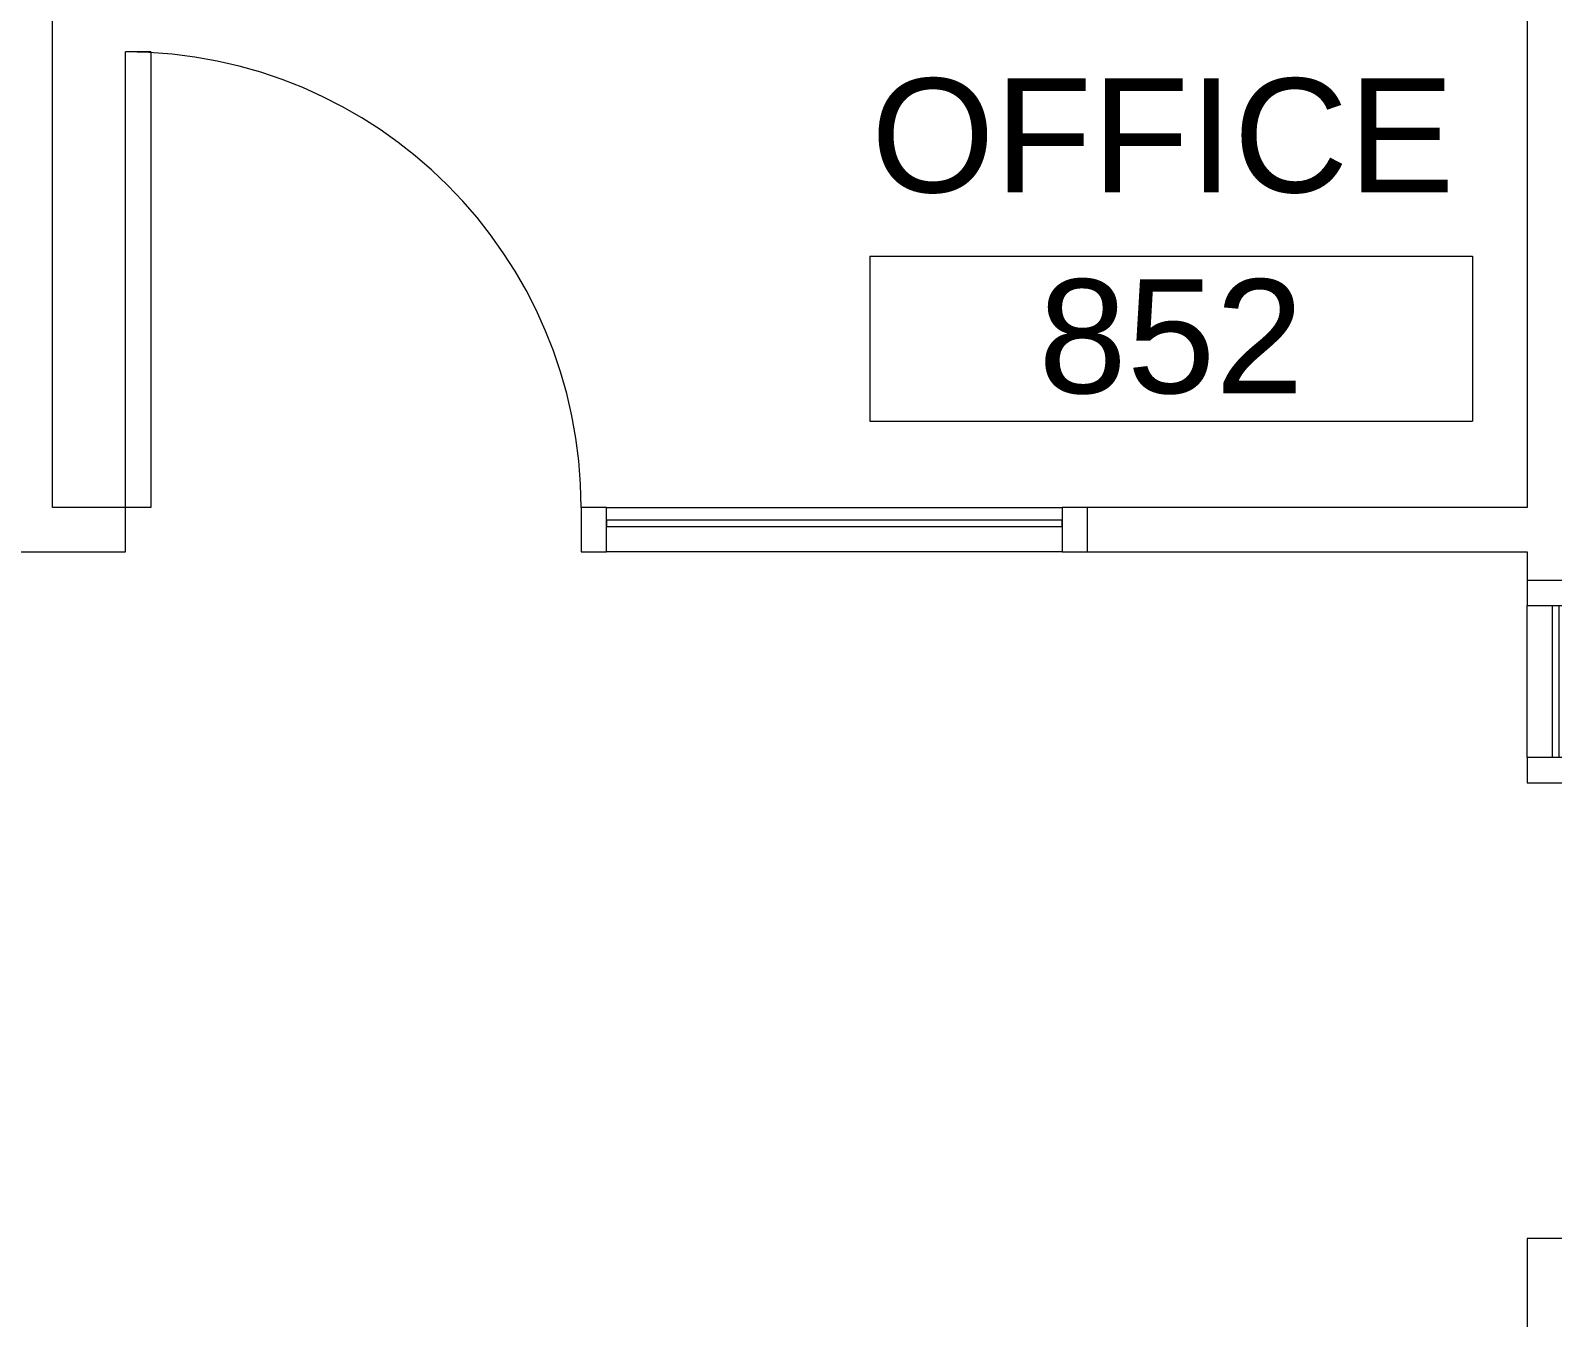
# Model space of a CAD drawing. Header units: inches. Extents: x 1 to 4637, y -664 to 702.
# Drawn here: x 2008 to 2128.3, y 466 to 567.7 of the extents above; entities that cross this region are included whole.
import ezdxf

# ---------------------------------------------------------------- set-up
doc = ezdxf.new("R2010")
doc.units = ezdxf.units.IN
doc.header["$MEASUREMENT"] = 0
for name, color, linetype, lineweight in [('A-AREA-IDEN', 2, 'Continuous', 20), ('A-DOOR', 31, 'Continuous', 9), ('A-DOOR-FRAM', 31, 'Continuous', 9), ('A-GLAZ', 151, 'Continuous', 9), ('I-WALL', 2, 'Continuous', 9)]:
    doc.layers.add(name, color=color, linetype=linetype, lineweight=lineweight)
doc.styles.add('Arial', font='arial.ttf', dxfattribs={"height": 9})

# ---------------------------------------------------------------- blocks, each defined once
blk = doc.blocks.new('Single-Flush - With Sidelight - 36_ x 96_-2457194-New Construction - Tel_Data_Elec Plan')
at = {"layer": 'A-DOOR', "color": 250, "lineweight": 20}
for p, q in [((-16, 37.75), (-18, 37.75)), ((-18, 1.75), (-18, 37.75)), ((-16, 37.75), (-16, 1.75)), ((-16, 1.75), (-18, 1.75))]:
    blk.add_line(p, q, dxfattribs=at)
at = {"layer": 'A-DOOR'}
blk.add_arc((-18, 1.75), 36, 360, 90, dxfattribs=at)
at = {"layer": 'A-DOOR-FRAM', "color": 250, "lineweight": 20}
blk.add_line((58, -1.75), (58, 1.75), dxfattribs=at)
at = {"layer": 'A-GLAZ', "color": 250, "lineweight": 20}
for p, q in [((56, 0.75), (20, 0.75)), ((20, 0.75), (20, 0.25)), ((20, 0.25), (56, 0.25)), ((56, 0.25), (56, 0.75))]:
    blk.add_line(p, q, dxfattribs=at)
blk = doc.blocks.new('Single-Flush - With Sidelight - 36_ x 96_-2457233-New Construction - Tel_Data_Elec Plan')
at = {"layer": 'A-DOOR', "color": 250, "lineweight": 20}
for p, q in [((-16, -1.75), (-18, -1.75)), ((-18, -1.75), (-18, -37.75)), ((-16, -37.75), (-16, -1.75)), ((-16, -37.75), (-18, -37.75))]:
    blk.add_line(p, q, dxfattribs=at)
at = {"layer": 'A-DOOR'}
blk.add_arc((-18, -1.75), 36, 270, 0, dxfattribs=at)
at = {"layer": 'A-DOOR-FRAM', "color": 250, "lineweight": 20}
blk.add_line((34, 1.75), (34, -1.75), dxfattribs=at)
at = {"layer": 'A-GLAZ', "color": 250, "lineweight": 20}
for p, q in [((20, -0.75), (20, -0.25)), ((20, -0.25), (32, -0.25)), ((32, -0.75), (20, -0.75)), ((32, -0.25), (32, -0.75))]:
    blk.add_line(p, q, dxfattribs=at)
blk = doc.blocks.new('FORM Room Tag - Name _ Number-2260771-New Construction - Tel_Data_Elec Plan')
at = {"layer": 'A-AREA-IDEN'}
for p, q in [((-0.2444, -0.0231), (-0.2444, -0.1589)), ((-0.2444, -0.0231), (0.2515, -0.0231)), ((0.2515, -0.0231), (0.2515, -0.1589)), ((-0.2444, -0.1589), (0.2515, -0.1589))]:
    blk.add_line(p, q, dxfattribs=at)

msp = doc.modelspace()

# ---------------------------------------------------------------- linework, layer by layer
at = {"layer": 'I-WALL', "color": 250, "lineweight": 20}
for p, q in [((2009.79, 530.02), (2009.79, 677.4)), ((2126.29, 677.4), (2126.29, 530.02)), ((2015.54, 530.02), (2009.79, 530.02)), ((2015.54, 526.52), (2015.54, 530.02)), ((2053.54, 530.02), (2051.54, 530.02)), ((2051.54, 530.02), (2051.54, 526.52)), ((2053.54, 526.52), (2053.54, 530.02)), ((2126.29, 530.02), (2089.54, 530.02)), ((2089.54, 530.02), (2089.54, 526.52)), ((1969.54, 526.52), (2015.54, 526.52)), ((2051.54, 526.52), (2053.54, 526.52)), ((2089.54, 526.52), (2126.29, 526.52)), ((2126.29, 526.52), (2126.29, 522.27)), ((2126.29, 522.27), (2129.79, 522.27)), ((2126.29, 510.27), (2126.29, 508.27)), ((2129.79, 510.27), (2126.29, 510.27)), ((2126.29, 508.27), (2129.79, 508.27)), ((2126.29, 472.27), (2126.29, 456.27)), ((2129.79, 472.27), (2126.29, 472.27))]:
    msp.add_line(p, q, dxfattribs=at)
at = {"layer": 'I-WALL', "lineweight": 13}
for p, q in [((2053.54, 530.02), (2089.54, 530.02)), ((2089.54, 526.52), (2053.54, 526.52)), ((2126.29, 510.27), (2126.29, 522.27))]:
    msp.add_line(p, q, dxfattribs=at)

# ---------------------------------------------------------------- block references
at = {"layer": 'A-AREA-IDEN', "xscale": 95.99999999999994, "yscale": 95.99999999999994, "zscale": 95.99999999999994}
msp.add_blockref('FORM Room Tag - Name _ Number-2260771-New Construction - Tel_Data_Elec Plan', (2097.81, 552.09), dxfattribs=at)
at = {"layer": 'A-DOOR', "lineweight": 13}
msp.add_blockref('Single-Flush - With Sidelight - 36_ x 96_-2457194-New Construction - Tel_Data_Elec Plan', (2033.54, 528.27), dxfattribs=at)
at = {"layer": 'A-DOOR', "lineweight": 13, "rotation": 89.99999999999993}
msp.add_blockref('Single-Flush - With Sidelight - 36_ x 96_-2457233-New Construction - Tel_Data_Elec Plan', (2128.04, 490.27), dxfattribs=at)

# ---------------------------------------------------------------- texts
at = {"layer": 'A-AREA-IDEN', "lineweight": 9, "char_height": 9, "attachment_point": 1, "style": 'Arial'}
for s, insert, width in [('OFFICE', (2074.44, 563.92), 56.358), ('852', (2087.66, 548.05), 25.452)]:
    msp.add_mtext(s, dxfattribs=dict(at, insert=insert, width=width))

doc.saveas('drawing.dxf')
